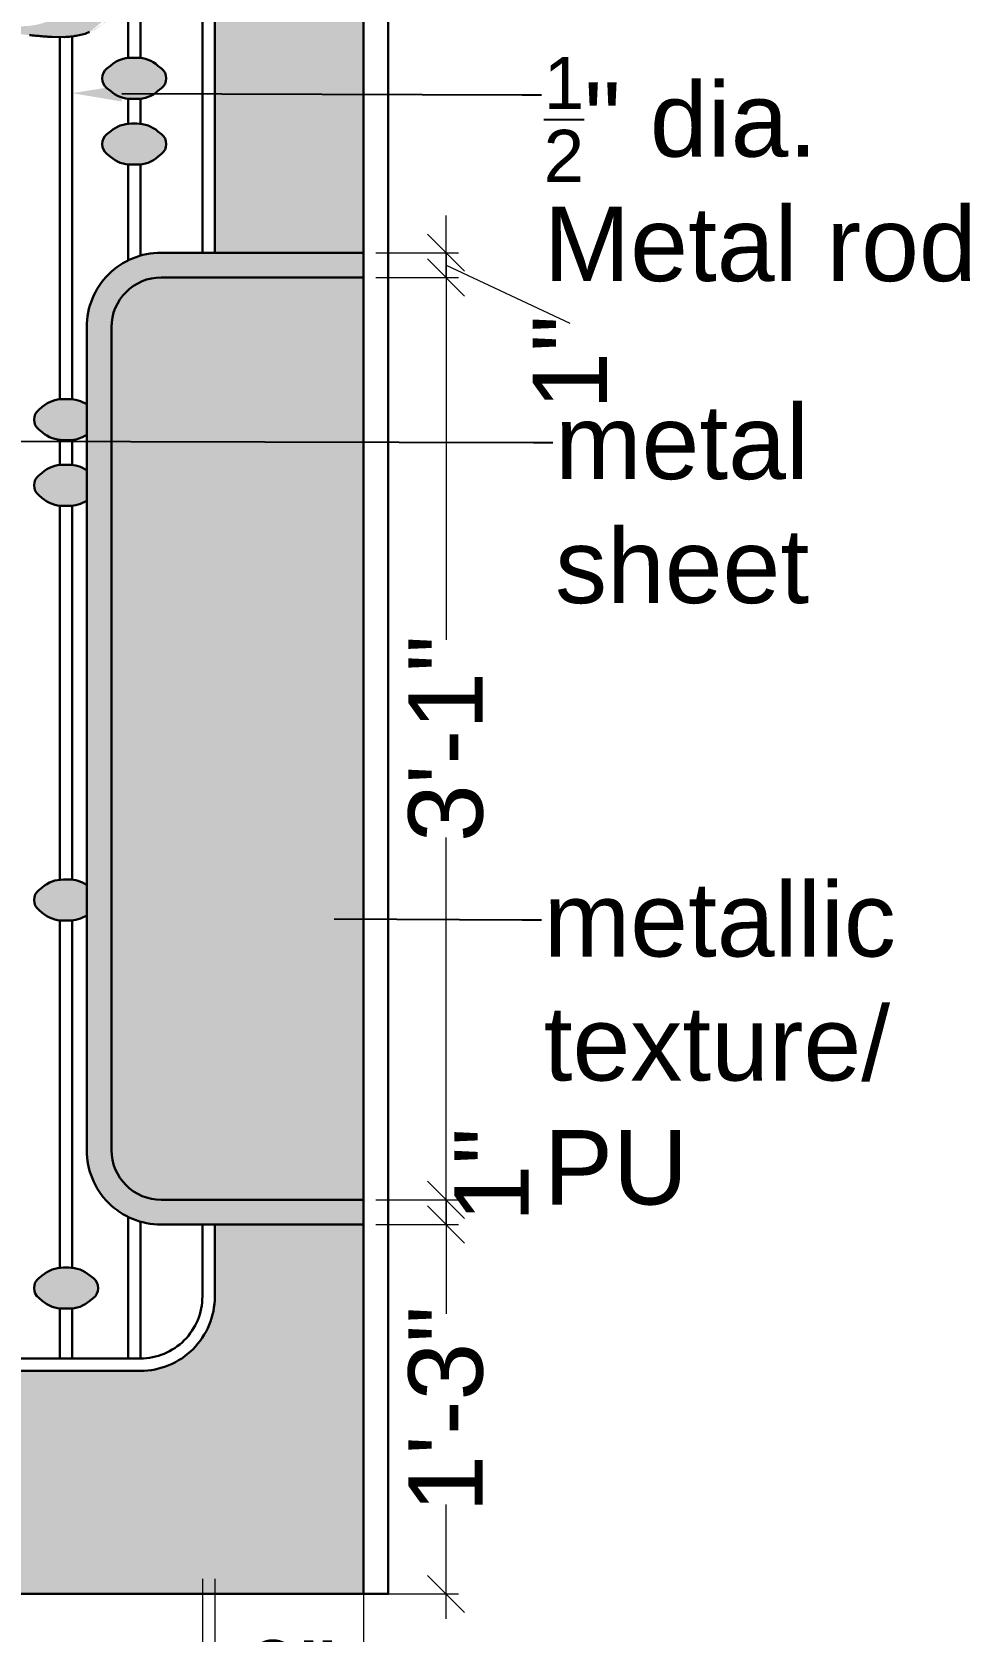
# Model space of a CAD drawing. Header units: millimetres. Extents: x 35877 to 3066687, y -650199 to -40525.
# Drawn here: x 147954.4 to 147992.2, y -180549.3 to -180484.8 of the extents above; entities that cross this region are included whole.
import ezdxf
from ezdxf import colors
from ezdxf.entities.mleader import LeaderData, LeaderLine
from ezdxf.math import Vec2, Vec3

# ---------------------------------------------------------------- set-up
doc = ezdxf.new("R2010")
doc.units = ezdxf.units.MM
doc.header["$MEASUREMENT"] = 0
doc.header["$PDMODE"] = 35
doc.linetypes.add('DASHED', pattern=[0.75, 0.5, -0.25])
doc.layers.get('Defpoints').update_dxf_attribs({"color": 220})
for name, color, linetype, lineweight in [('dim05', 1, 'Continuous', 13), ('Elevation 4.5', 206, 'Continuous', 5), ('FURNITURE', 32, 'Continuous', 9), ('furniture dimensions', 1, 'DASHED', 0), ('LABALLING', 1, 'Continuous', 25), ('wall', 7, 'Continuous', 30)]:
    doc.layers.add(name, color=color, linetype=linetype, lineweight=lineweight)
doc.styles.add('Arial', font='arial.ttf')
doc.styles.get("Standard").update_dxf_attribs({"font": 'arial.ttf', "height": 6})
doc.dimstyles.new('Archana', dxfattribs={"dimtxt": 2, "dimasz": 0.5, "dimexe": 0.5, "dimexo": 0.5, "dimgap": 0, "dimtad": 0, "dimzin": 0, "dimdsep": 46, "dimlunit": 4, "dimtxsty": 'Arial', "dimblk": 'OBLIQUE', "dimcen": 0, "dimdle": 1, "dimclrd": 256, "dimclre": 256, "dimclrt": 256, "dimadec": 0, "dimazin": 0, "dimtfac": 1, "dimtofl": 0, "dimtmove": 1, "dimatfit": 1, "dimldrblk": 'OBLIQUE', "dimfxl": 1, "dimfxlon": 1, "dimtolj": 1, "dimtzin": 0, "dimlwd": -1, "dimlwe": -1, "dimarcsym": 0})

# ---------------------------------------------------------------- blocks, each defined once
blk = doc.blocks.new('_Oblique')
at = {"layer": 'wall', "color": 0, "lineweight": -2}
blk.add_line((-0.5, -0.5), (0.5, 0.5), dxfattribs=at)
blk = doc.blocks.new('*D311')
at = {"layer": 'Defpoints', "color": 0, "linetype": 'Continuous', "lineweight": 0, "transparency": 16777216}
for p in [(147961.775, -180532.913), (147967.774, -180532.913), (147961.775, -180551.204)]:
    blk.add_point(p, dxfattribs=at)
at = {"layer": 'furniture dimensions', "color": 5, "linetype": 'Continuous', "transparency": 16777216}
for p, q in [((147961.775, -180547.204), (147961.775, -180551.704)), ((147960.775, -180551.204), (147963.042, -180551.204)), ((147968.774, -180551.204), (147966.506, -180551.204))]:
    blk.add_line(p, q, dxfattribs=at)
at = {"layer": 'furniture dimensions', "color": 5, "linetype": 'ByBlock', "transparency": 16777216}
blk.add_line((147967.774, -180547.204), (147967.774, -180551.704), dxfattribs=at)
at = {"layer": 'furniture dimensions', "color": 5, "linetype": 'Continuous', "transparency": 16777216, "xscale": 1.5, "yscale": 1.5, "zscale": 1.5, "rotation": 180}
blk.add_blockref('_Oblique', (147961.775, -180551.204), dxfattribs=at)
at = {"layer": 'furniture dimensions', "color": 5, "linetype": 'Continuous', "transparency": 16777216, "xscale": 1.5, "yscale": 1.5, "zscale": 1.5}
blk.add_blockref('_Oblique', (147967.774, -180551.204), dxfattribs=at)
at = {"layer": 'furniture dimensions', "linetype": 'Continuous', "lineweight": 0, "transparency": 16777216, "insert": (147964.774, -180551.204), "char_height": 3, "attachment_point": 5, "style": 'Arial'}
blk.add_mtext('\\A1;6"', dxfattribs=at)
blk = doc.blocks.new('*D312')
at = {"layer": 'Defpoints', "color": 0, "linetype": 'Continuous', "lineweight": 0, "transparency": 16777216}
for p in [(147961.275, -180532.913), (147961.775, -180532.913), (147961.275, -180551.204)]:
    blk.add_point(p, dxfattribs=at)
at = {"layer": 'furniture dimensions', "color": 5, "linetype": 'Continuous', "transparency": 16777216}
for p, q in [((147961.275, -180547.204), (147961.275, -180551.704)), ((147961.275, -180551.204), (147959.775, -180551.204)), ((147961.775, -180551.204), (147961.275, -180551.204)), ((147961.525, -180551.204), (147963.03, -180556.222)), ((147961.775, -180551.204), (147963.275, -180551.204))]:
    blk.add_line(p, q, dxfattribs=at)
at = {"layer": 'furniture dimensions', "color": 5, "linetype": 'ByBlock', "transparency": 16777216}
blk.add_line((147961.775, -180547.204), (147961.775, -180551.704), dxfattribs=at)
at = {"layer": 'furniture dimensions', "color": 5, "linetype": 'Continuous', "transparency": 16777216, "xscale": 1.5, "yscale": 1.5, "zscale": 1.5}
blk.add_blockref('_Oblique', (147961.275, -180551.204), dxfattribs=at)
at = {"layer": 'furniture dimensions', "color": 5, "linetype": 'Continuous', "transparency": 16777216, "xscale": 1.5, "yscale": 1.5, "zscale": 1.5, "rotation": 180}
blk.add_blockref('_Oblique', (147961.775, -180551.204), dxfattribs=at)
at = {"layer": 'furniture dimensions', "linetype": 'Continuous', "lineweight": 0, "transparency": 16777216, "insert": (147964.613, -180556.222), "char_height": 3, "attachment_point": 5, "style": 'Arial'}
blk.add_mtext('\\A1;1"', dxfattribs=at)
blk = doc.blocks.new('*D316')
at = {"layer": 'Defpoints', "color": 0, "linetype": 'Continuous', "lineweight": 0, "transparency": 16777216}
for p in [(147967.774, -180532.913), (147967.774, -180547.812), (147971.102, -180547.812)]:
    blk.add_point(p, dxfattribs=at)
at = {"layer": 'furniture dimensions', "color": 5, "linetype": 'Continuous', "transparency": 16777216}
for p, q in [((147971.102, -180531.913), (147971.102, -180536.517)), ((147971.102, -180548.812), (147971.102, -180544.209)), ((147968.274, -180547.812), (147971.602, -180547.812))]:
    blk.add_line(p, q, dxfattribs=at)
at = {"layer": 'furniture dimensions', "color": 5, "linetype": 'ByBlock', "transparency": 16777216}
blk.add_line((147968.274, -180532.913), (147971.602, -180532.913), dxfattribs=at)
at = {"layer": 'furniture dimensions', "color": 5, "linetype": 'Continuous', "transparency": 16777216, "xscale": 1.5, "yscale": 1.5, "zscale": 1.5}
for p, rotation in [((147971.102, -180532.913), 90), ((147971.102, -180547.812), 270)]:
    blk.add_blockref('_Oblique', p, dxfattribs=dict(at, rotation=rotation))
at = {"layer": 'furniture dimensions', "linetype": 'Continuous', "lineweight": 0, "transparency": 16777216, "insert": (147971.102, -180540.363), "char_height": 3, "attachment_point": 5, "rotation": 90, "style": 'Arial'}
blk.add_mtext('\\A1;1\'-3"', dxfattribs=at)
blk = doc.blocks.new('*D317')
at = {"layer": 'Defpoints', "color": 0, "linetype": 'Continuous', "lineweight": 0, "transparency": 16777216}
for p in [(147967.775, -180531.913), (147971.102, -180531.913), (147967.774, -180532.913)]:
    blk.add_point(p, dxfattribs=at)
at = {"layer": 'furniture dimensions', "color": 5, "linetype": 'Continuous', "transparency": 16777216}
for p, q in [((147971.102, -180531.913), (147971.102, -180530.413)), ((147968.275, -180531.913), (147971.602, -180531.913)), ((147971.102, -180532.913), (147971.102, -180534.413))]:
    blk.add_line(p, q, dxfattribs=at)
at = {"layer": 'furniture dimensions', "color": 5, "linetype": 'ByBlock', "transparency": 16777216}
blk.add_line((147968.274, -180532.913), (147971.602, -180532.913), dxfattribs=at)
at = {"layer": 'furniture dimensions', "color": 5, "linetype": 'Continuous', "transparency": 16777216, "xscale": 1.5, "yscale": 1.5, "zscale": 1.5}
for p, rotation in [((147971.102, -180531.913), 270), ((147971.102, -180532.913), 90)]:
    blk.add_blockref('_Oblique', p, dxfattribs=dict(at, rotation=rotation))
at = {"layer": 'furniture dimensions', "linetype": 'Continuous', "lineweight": 0, "transparency": 16777216, "insert": (147972.933, -180530.913), "char_height": 3, "attachment_point": 5, "rotation": 90, "style": 'Arial'}
blk.add_mtext('\\A1;1"', dxfattribs=at)
blk = doc.blocks.new('*D318')
at = {"layer": 'Defpoints', "color": 0, "linetype": 'Continuous', "lineweight": 0, "transparency": 16777216}
for p in [(147967.77, -180494.714), (147971.102, -180494.714), (147967.773, -180531.913)]:
    blk.add_point(p, dxfattribs=at)
at = {"layer": 'furniture dimensions', "color": 5, "linetype": 'Continuous', "transparency": 16777216}
for p, q in [((147971.102, -180493.714), (147971.102, -180509.327)), ((147968.27, -180494.714), (147971.602, -180494.714)), ((147971.102, -180532.913), (147971.102, -180517.3))]:
    blk.add_line(p, q, dxfattribs=at)
at = {"layer": 'furniture dimensions', "color": 5, "linetype": 'ByBlock', "transparency": 16777216}
blk.add_line((147968.273, -180531.913), (147971.602, -180531.913), dxfattribs=at)
at = {"layer": 'furniture dimensions', "color": 5, "linetype": 'Continuous', "transparency": 16777216, "xscale": 1.5, "yscale": 1.5, "zscale": 1.5}
for p, rotation in [((147971.102, -180494.714), 90), ((147971.102, -180531.913), 270)]:
    blk.add_blockref('_Oblique', p, dxfattribs=dict(at, rotation=rotation))
at = {"layer": 'furniture dimensions', "linetype": 'Continuous', "lineweight": 0, "transparency": 16777216, "insert": (147971.102, -180513.313), "char_height": 3, "attachment_point": 5, "rotation": 90, "style": 'Arial'}
blk.add_mtext('\\A1;3\'-1"', dxfattribs=at)
blk = doc.blocks.new('*D319')
at = {"layer": 'Defpoints', "color": 0, "linetype": 'Continuous', "lineweight": 0, "transparency": 16777216}
for p in [(147967.77, -180493.714), (147971.102, -180493.714), (147967.77, -180494.714)]:
    blk.add_point(p, dxfattribs=at)
at = {"layer": 'furniture dimensions', "color": 5, "linetype": 'Continuous', "transparency": 16777216}
for p, q in [((147971.102, -180493.714), (147971.102, -180492.214)), ((147968.27, -180493.714), (147971.602, -180493.714)), ((147971.102, -180494.714), (147971.102, -180493.714)), ((147971.102, -180494.214), (147976.102, -180496.557)), ((147971.102, -180494.714), (147971.102, -180496.214))]:
    blk.add_line(p, q, dxfattribs=at)
at = {"layer": 'furniture dimensions', "color": 5, "linetype": 'ByBlock', "transparency": 16777216}
blk.add_line((147968.27, -180494.714), (147971.602, -180494.714), dxfattribs=at)
at = {"layer": 'furniture dimensions', "color": 5, "linetype": 'Continuous', "transparency": 16777216, "xscale": 1.5, "yscale": 1.5, "zscale": 1.5}
for p, rotation in [((147971.102, -180493.714), 270), ((147971.102, -180494.714), 90)]:
    blk.add_blockref('_Oblique', p, dxfattribs=dict(at, rotation=rotation))
at = {"layer": 'furniture dimensions', "linetype": 'Continuous', "lineweight": 0, "transparency": 16777216, "insert": (147976.102, -180498.14), "char_height": 3, "attachment_point": 5, "rotation": 90, "style": 'Arial'}
blk.add_mtext('\\A1;1"', dxfattribs=at)

msp = doc.modelspace()

# ---------------------------------------------------------------- hatches: boundary and pattern name
at = {"layer": 'dim05', "lineweight": 0, "true_color": 0xa47149, "transparency": 33554630}
h = msp.add_hatch(color=35, dxfattribs=at)
h.dxf.hatch_style = 1
h.paths.add_polyline_path([(147967.767, -180455.853), (147921.775, -180455.853), (147921.783, -180547.812), (147967.775, -180547.812), (147967.774, -180532.913), (147961.775, -180532.913), (147961.775, -180535.812, -0.414214), (147958.775, -180538.812), (147930.777, -180538.812, -0.414214), (147927.777, -180535.812), (147927.777, -180466.818, -0.414214), (147930.777, -180463.818), (147958.775, -180463.818, -0.414214), (147961.775, -180466.818), (147961.775, -180493.714), (147967.77, -180493.714)])
h = msp.add_hatch(color=35, dxfattribs=at)
h.dxf.hatch_style = 1
h.paths.add_polyline_path([(147967.77, -180493.714), (147959.608, -180493.714, 0.414214), (147956.608, -180496.714), (147956.608, -180529.913, 0.414214), (147959.608, -180532.913), (147967.774, -180532.913), (147967.773, -180531.913), (147959.608, -180531.913, -0.414214), (147957.608, -180529.913), (147957.608, -180496.714, -0.414214), (147959.608, -180494.714), (147967.77, -180494.714)])
h = msp.add_hatch(color=35, dxfattribs=at)
h.dxf.hatch_style = 1
h.paths.add_polyline_path([(147967.77, -180494.714), (147959.608, -180494.714, 0.414214), (147957.608, -180496.714), (147957.608, -180529.913, 0.414214), (147959.608, -180531.913), (147967.773, -180531.913)])
at = {"layer": 'Elevation 4.5', "lineweight": 0, "true_color": 0x000000, "transparency": 33554628}
h = msp.add_hatch(color=18, dxfattribs=at)
h.dxf.hatch_style = 1
edge = h.paths.add_edge_path()
edge.add_arc((147974.849, -180493.213), 22.713, 507.18852, 507.83828, ccw=False)
edge.add_arc((147969.569, -180489.809), 16.43, 506.36276, 507.18852, ccw=False)
edge.add_arc((147970.548, -180490.46), 17.606, 505.7127, 506.36268, ccw=False)
edge.add_arc((147956.559, -180480.922), 0.675, 498.83106, 505.7127, ccw=False)
edge.add_arc((147956.956, -180481.269), 1.202, 484.00797, 498.83106, ccw=False)
edge.add_arc((147956.934, -180481.237), 1.163, 468.82012, 484.00797, ccw=False)
edge.add_arc((147956.897, -180481.128), 1.048, 452.7846, 468.82001, ccw=False)
edge.add_arc((147956.883, -180480.842), 0.762, 432.43002, 452.7846, ccw=False)
edge.add_arc((147956.724, -180481.345), 1.29, 425.01577, 432.43002, ccw=False)
edge.add_arc((147956.16, -180482.555), 2.624, 420.65779, 425.01577, ccw=False)
edge.add_arc((147955.553, -180483.635), 3.864, 417.0816, 420.65779, ccw=False)
edge.add_arc((147952.97, -180487.624), 8.615, 415.11795, 417.0816, ccw=False)
edge.add_arc((147925.492, -180527.04), 56.664, 414.95139, 415.11795, ccw=False)
edge.add_arc((147938.972, -180507.824), 33.191, 414.70247, 414.95139, ccw=False)
edge.add_arc((147918.354, -180536.946), 68.873, 414.59988, 414.70247, ccw=False)
edge.add_arc((147958.104, -180481.013), 0.254, 409.23396, 414.59988, ccw=False)
edge.add_arc((147958.258, -180480.833), 0.0172, 298.20864, 409.23396, ccw=False)
edge.add_arc((147957.58, -180479.568), 1.452, 293.39256, 298.20864, ccw=False)
edge.add_arc((147957.509, -180479.404), 1.632, 287.9266, 293.39256, ccw=False)
edge.add_arc((147957.344, -180478.895), 2.167, 283.50765, 287.9266, ccw=False)
edge.add_line((147957.85, -180481.002), (147957.666, -180481.046))
edge.add_line((147957.666, -180481.046), (147957.675, -180481.201))
edge.add_arc((147958.427, -180481.157), 0.753, 183.34154, 189.81323)
edge.add_arc((147963.119, -180480.345), 5.515, 189.81323, 191.30457)
edge.add_arc((147963.769, -180480.215), 6.178, 191.30451, 192.83883)
edge.add_arc((147964.021, -180480.158), 6.436, 192.83879, 194.32781)
edge.add_arc((147946.105, -180484.734), 12.055, 372.79594, 374.32781, ccw=False)
edge.add_arc((147953.968, -180482.948), 3.992, 369.30302, 372.79594, ccw=False)
edge.add_arc((147954.581, -180482.848), 3.371, 365.43492, 369.30295, ccw=False)
edge.add_arc((147951.43, -180483.147), 6.536, 363.07768, 365.43492, ccw=False)
edge.add_arc((147955.354, -180482.937), 2.606, 348.21303, 363.07768, ccw=False)
edge.add_arc((147956.149, -180483.103), 1.794, 328.54144, 348.21303, ccw=False)
edge.add_arc((147956.214, -180483.142), 1.717, 308.37567, 328.54144, ccw=False)
edge.add_arc((147955.887, -180482.729), 2.244, 291.87328, 308.37567, ccw=False)
edge.add_line((147956.723, -180484.812), (147956.544, -180484.884))
edge.add_line((147956.544, -180484.884), (147956.185, -180484.966))
edge.add_arc((147955.89, -180483.426), 1.567, 277.56565, 280.84666, ccw=False)
edge.add_arc((147955.347, -180479.338), 5.692, 276.30901, 277.56565, ccw=False)
edge.add_arc((147955.286, -180478.782), 6.251, 275.06563, 276.30901, ccw=False)
edge.add_arc((147955.416, -180480.253), 4.774, 273.54376, 275.06563, ccw=False)
edge.add_line((147955.711, -180485.018), (147955.204, -180485.002))
edge.add_line((147955.204, -180485.002), (147955.078, -180485.002))
edge.add_arc((147955.078, -180483.954), 1.049, 265.59735, 270, ccw=False)
edge.add_arc((147957.253, -180455.713), 29.373, 265.20293, 265.59735, ccw=False)
edge.add_arc((147957.049, -180458.14), 26.937, 264.68974, 265.20285, ccw=False)
edge.add_arc((147958.03, -180447.586), 37.537, 264.28949, 264.68968, ccw=False)
edge.add_arc((147952.322, -180504.666), 19.828, 444.28949, 445.08155)
edge.add_arc((147952.241, -180505.603), 20.768, 445.08151, 445.84651)
edge.add_arc((147952.405, -180503.345), 18.504, 445.84648, 446.60254)
edge.add_arc((147953.315, -180488.025), 3.157, 446.60254, 449.39965)
edge.add_arc((147953.432, -180476.896), 7.972, 268.96302, 269.39965, ccw=False)
edge.add_line((147953.287, -180484.867), (147952.577, -180484.831))
edge.add_arc((147936.453, -180467.523), 23.655, 312.97168, 316.05955)
edge.add_arc((147941.945, -180472.838), 16.012, 316.11651, 317.10322)
edge.add_arc((147950.84, -180481.103), 3.87, 317.10322, 319.93677)
edge.add_arc((148029.419, -180547.186), 98.802, 499.84832, 499.93677, ccw=False)
edge.add_arc((148016.208, -180536.041), 81.518, 499.7443, 499.84825, ccw=False)
edge.add_arc((148012.916, -180533.254), 77.205, 499.65462, 499.74425, ccw=False)
edge.add_arc((147958.578, -180487.098), 5.91, 499.05554, 499.65462, ccw=False)
edge.add_arc((147948.24, -180478.129), 7.777, 319.05554, 322.77729)
edge.add_arc((147934.907, -180468), 24.521, 322.77729, 324.3586)
edge.add_arc((147933.014, -180466.643), 26.85, 324.3586, 325.91326)
edge.add_arc((147938.529, -180470.375), 20.191, 325.91326, 327.83828)
edge = h.paths.add_edge_path(flags=16)
edge.add_arc((147956.971, -180480.682), 0.232, 320.05653, 335.50465)
edge.add_arc((147957.023, -180480.706), 0.175, 335.50465, 368.70961)
edge.add_arc((147957.033, -180480.704), 0.166, 368.70961, 403.30219)
edge.add_arc((147957.07, -180480.669), 0.114, 403.30219, 446.9972)
edge.add_arc((147957.071, -180480.655), 0.101, 446.9972, 494.99999)
edge.add_arc((147957.068, -180480.652), 0.0957, 494.99997, 528.67412)
edge.add_arc((147957.227, -180480.684), 0.259, 528.67412, 544.70662)
edge.add_arc((147957.241, -180480.683), 0.272, 184.70662, 200.39287)
edge.add_arc((147957.106, -180480.733), 0.129, 200.39287, 227.85535)
edge.add_arc((147957.116, -180480.722), 0.143, 227.85535, 249.44083)
edge.add_arc((147957.09, -180480.792), 0.0683, 249.44083, 287.01666)
edge.add_arc((147957.085, -180480.777), 0.0838, 287.01666, 320.05653)
edge = h.paths.add_edge_path(flags=16)
edge.add_arc((147956.003, -180482.092), 0.322, 416.48854, 435.45402)
edge.add_arc((147955.959, -180482.263), 0.5, 435.45402, 449.11678)
edge.add_arc((147955.958, -180482.301), 0.537, 449.11678, 462.30358)
edge.add_arc((147955.942, -180482.229), 0.464, 462.30358, 477.02902)
edge.add_arc((147956.014, -180482.371), 0.622, 477.02902, 488.85253)
edge.add_arc((147956.126, -180482.509), 0.801, 488.85253, 498.64147)
edge.add_arc((147957.778, -180483.963), 3.001, 498.64147, 502.77508)
edge.add_arc((148009.235, -180523.057), 67.625, 502.77508, 503.20571)
edge.add_arc((147920.642, -180456.795), 43.008, 322.36235, 323.20571, ccw=False)
edge.add_arc((147948.853, -180478.55), 7.382, 319.25591, 322.36235, ccw=False)
edge.add_arc((147949.955, -180479.499), 5.928, 315.67016, 319.25591, ccw=False)
edge.add_arc((147939.453, -180469.24), 20.61, 314.25199, 315.67016, ccw=False)
edge.add_arc((147966.779, -180497.288), 18.549, 494.25199, 495.13273)
edge.add_arc((147957.37, -180487.923), 5.274, 495.13273, 497.37914)
edge.add_arc((147959.151, -180489.562), 7.694, 497.37914, 498.5497)
edge.add_arc((147953.4, -180484.483), 0.0212, 498.5497, 572.61788)
edge.add_arc((147953.487, -180484.426), 0.125, 212.61788, 264.11514)
edge.add_arc((147954.017, -180479.284), 5.295, 264.11514, 267.59679)
edge.add_arc((147953.964, -180480.567), 4.011, 267.59679, 272.66271)
edge.add_arc((147954.025, -180481.882), 2.695, 272.66271, 279.48802)
edge.add_arc((147953.969, -180481.547), 3.034, 279.48802, 294.18755)
edge.add_arc((147954.258, -180482.191), 2.328, 294.18755, 312.11259)
edge.add_arc((147954.456, -180482.41), 2.033, 312.11259, 331.43659)
edge.add_arc((147954.637, -180482.509), 1.827, 331.43651, 352.37921)
edge.add_arc((147955.036, -180482.562), 1.425, 352.37921, 363.83927)
edge.add_arc((147955.149, -180482.554), 1.311, 363.83927, 376.03421)
edge.add_arc((147955.405, -180482.481), 1.045, 376.03421, 389.58284)
edge.add_arc((147955.951, -180482.171), 0.417, 389.58284, 416.48854)
h = msp.add_hatch(color=18, dxfattribs=at)
h.dxf.hatch_style = 1
h.paths.add_polyline_path([(147959.818, -180486.677, 0.233569), (147959.628, -180486.277), (147959.483, -180486.162, 0.186647), (147958.633, -180485.846), (147958.417, -180485.846, 0.186647), (147957.567, -180486.162), (147957.422, -180486.277, 0.229438), (147957.232, -180486.669, 0.233569), (147957.422, -180487.069), (147957.567, -180487.183, 0.186647), (147958.417, -180487.5), (147958.633, -180487.5, 0.186647), (147959.483, -180487.183), (147959.628, -180487.069, 0.229438)])
h = msp.add_hatch(color=18, dxfattribs=at)
h.dxf.hatch_style = 1
h.paths.add_polyline_path([(147959.818, -180489.331, 0.233569), (147959.628, -180488.931), (147959.483, -180488.816, 0.186647), (147958.633, -180488.5), (147958.417, -180488.5, 0.186647), (147957.567, -180488.816), (147957.422, -180488.931, 0.229438), (147957.232, -180489.323, 0.233569), (147957.422, -180489.723), (147957.567, -180489.837, 0.186647), (147958.417, -180490.154), (147958.633, -180490.154, 0.186647), (147959.483, -180489.837), (147959.628, -180489.723, 0.229438)])
h = msp.add_hatch(color=18, dxfattribs=at)
h.dxf.hatch_style = 1
h.paths.add_polyline_path([(147956.608, -180499.836, 0.154034), (147955.884, -180499.617), (147955.667, -180499.617, 0.186647), (147954.817, -180499.934), (147954.673, -180500.048, 0.229438), (147954.483, -180500.44, 0.233569), (147954.673, -180500.84), (147954.817, -180500.955, 0.186647), (147955.667, -180501.271), (147955.884, -180501.271, 0.154034), (147956.608, -180501.053)])
h = msp.add_hatch(color=18, dxfattribs=at)
h.dxf.hatch_style = 1
h.paths.add_polyline_path([(147956.608, -180502.482, 0.154034), (147955.884, -180502.263), (147955.667, -180502.263, 0.186647), (147954.817, -180502.58), (147954.673, -180502.694, 0.229438), (147954.483, -180503.087, 0.233569), (147954.673, -180503.487), (147954.817, -180503.601, 0.186647), (147955.667, -180503.918), (147955.884, -180503.918, 0.154034), (147956.608, -180503.699)])
h = msp.add_hatch(color=18, dxfattribs=at)
h.dxf.hatch_style = 1
h.paths.add_polyline_path([(147956.608, -180519.217, 0.154034), (147955.884, -180518.998), (147955.667, -180518.998, 0.186647), (147954.817, -180519.315), (147954.673, -180519.429, 0.229438), (147954.483, -180519.821, 0.233569), (147954.673, -180520.222), (147954.817, -180520.336, 0.186647), (147955.667, -180520.652), (147955.884, -180520.652, 0.154034), (147956.608, -180520.434)])
h = msp.add_hatch(color=18, dxfattribs=at)
h.dxf.hatch_style = 1
h.paths.add_polyline_path([(147957.069, -180535.488, 0.233569), (147956.879, -180535.088), (147956.734, -180534.973, 0.186647), (147955.884, -180534.657), (147955.667, -180534.657, 0.186647), (147954.817, -180534.973), (147954.673, -180535.088, 0.229438), (147954.483, -180535.48, 0.233569), (147954.673, -180535.88), (147954.817, -180535.994, 0.186647), (147955.667, -180536.311), (147955.884, -180536.311, 0.186647), (147956.734, -180535.994), (147956.879, -180535.88, 0.229438)])

# ---------------------------------------------------------------- linework, layer by layer
at = {"layer": 'Elevation 4.5', "color": 18, "lineweight": 30, "true_color": 0x000000, "transparency": 33554687}
for p, q in [((147968.775, -180547.812), (147968.767, -180454.853)), ((147958.275, -180472.047), (147958.275, -180485.86)), ((147958.775, -180472.065), (147958.775, -180485.86)), ((147955.204, -180485.002), (147955.078, -180485.002)), ((147955.711, -180485.018), (147955.204, -180485.002)), ((147955.525, -180485.012), (147955.525, -180499.623)), ((147956.025, -180484.989), (147956.025, -180499.623)), ((147956.544, -180484.884), (147956.185, -180484.966)), ((147956.723, -180484.812), (147956.544, -180484.884)), ((147958.275, -180487.501), (147958.275, -180488.514)), ((147958.775, -180487.501), (147958.775, -180488.514)), ((147958.275, -180490.156), (147958.275, -180494.026)), ((147958.775, -180490.156), (147958.775, -180493.831)), ((147955.525, -180501.265), (147955.525, -180502.277)), ((147956.025, -180501.265), (147956.025, -180502.277)), ((147955.525, -180503.919), (147955.525, -180519.005)), ((147956.025, -180503.919), (147956.025, -180519.005)), ((147955.525, -180520.646), (147955.525, -180534.657)), ((147956.025, -180520.646), (147956.025, -180534.657)), ((147958.275, -180532.601), (147958.275, -180538.299)), ((147958.775, -180532.795), (147958.775, -180538.312)), ((147955.525, -180536.298), (147955.525, -180538.299)), ((147956.025, -180536.298), (147956.025, -180538.312))]:
    msp.add_line(p, q, dxfattribs=at)
msp.add_lwpolyline([(147968.767, -180454.853), (147920.775, -180454.853), (147920.783, -180547.812), (147968.775, -180547.812)], close=True, dxfattribs=at)
for points in [[(147961.275, -180493.714), (147961.275, -180466.818, 0.414214), (147958.775, -180464.318), (147930.777, -180464.318, 0.414214), (147928.277, -180466.818), (147928.277, -180535.812, 0.414214), (147930.777, -180538.312), (147958.775, -180538.312, 0.414214), (147961.275, -180535.812), (147961.275, -180532.913)], [(147956.608, -180501.053, -0.154034), (147955.884, -180501.271), (147955.667, -180501.271, -0.186647), (147954.817, -180500.955), (147954.673, -180500.84, -0.229438), (147954.483, -180500.448), (147954.483, -180500.44, -0.229438), (147954.673, -180500.048), (147954.817, -180499.934, -0.186647), (147955.667, -180499.617), (147955.884, -180499.617, -0.154034), (147956.608, -180499.836)], [(147956.608, -180503.707, -0.154034), (147955.884, -180503.925), (147955.667, -180503.925, -0.186647), (147954.817, -180503.609), (147954.673, -180503.495, -0.229438), (147954.483, -180503.102), (147954.483, -180503.094, -0.229438), (147954.673, -180502.702), (147954.817, -180502.588, -0.186647), (147955.667, -180502.271), (147955.884, -180502.271, -0.154034), (147956.608, -180502.49)], [(147956.608, -180520.434, -0.154034), (147955.884, -180520.652), (147955.667, -180520.652, -0.186647), (147954.817, -180520.336), (147954.673, -180520.222, -0.229438), (147954.483, -180519.829), (147954.483, -180519.821, -0.229438), (147954.673, -180519.429), (147954.817, -180519.315, -0.186647), (147955.667, -180518.998), (147955.884, -180518.998, -0.154034), (147956.608, -180519.217)]]:
    msp.add_lwpolyline(points, format="xyb", dxfattribs=at)
for points in [[(147959.818, -180486.677), (147959.818, -180486.685, -0.229438), (147959.628, -180487.077), (147959.483, -180487.191, -0.186647), (147958.633, -180487.508), (147958.417, -180487.508, -0.186647), (147957.567, -180487.191), (147957.422, -180487.077, -0.229438), (147957.232, -180486.685), (147957.232, -180486.677, -0.229438), (147957.422, -180486.284), (147957.567, -180486.17, -0.186647), (147958.417, -180485.854), (147958.633, -180485.854, -0.186647), (147959.483, -180486.17), (147959.628, -180486.284, -0.229438)], [(147959.818, -180489.331), (147959.818, -180489.339, -0.229438), (147959.628, -180489.731), (147959.483, -180489.845, -0.186647), (147958.633, -180490.162), (147958.417, -180490.162, -0.186647), (147957.567, -180489.845), (147957.422, -180489.731, -0.229438), (147957.232, -180489.339), (147957.232, -180489.331, -0.229438), (147957.422, -180488.938), (147957.567, -180488.824, -0.186647), (147958.417, -180488.508), (147958.633, -180488.508, -0.186647), (147959.483, -180488.824), (147959.628, -180488.938, -0.229438)], [(147957.068, -180535.474), (147957.068, -180535.481, -0.229438), (147956.878, -180535.874), (147956.734, -180535.988, -0.186647), (147955.884, -180536.304), (147955.667, -180536.304, -0.186647), (147954.817, -180535.988), (147954.673, -180535.874, -0.229438), (147954.483, -180535.481), (147954.483, -180535.474, -0.229438), (147954.673, -180535.081), (147954.817, -180534.967, -0.186647), (147955.667, -180534.65), (147955.884, -180534.65, -0.186647), (147956.734, -180534.967), (147956.878, -180535.081, -0.229438)]]:
    msp.add_lwpolyline(points, format="xyb", close=True, dxfattribs=at)
for centre, radius, start, end in [((147958.03, -180447.586), 37.537, 264.2895, 264.68966), ((147957.049, -180458.14), 26.937, 264.68971, 265.20285), ((147957.253, -180455.713), 29.373, 265.20293, 265.59735), ((147955.078, -180483.954), 1.049, 265.59742, 269.99994), ((147955.416, -180480.253), 4.774, 273.54376, 275.06551), ((147955.286, -180478.782), 6.251, 275.06554, 276.30884), ((147955.347, -180479.338), 5.692, 276.30883, 277.56565), ((147955.89, -180483.426), 1.567, 277.56567, 280.84666)]:
    msp.add_arc(centre, radius, start, end, dxfattribs=at)
at = {"layer": 'FURNITURE', "lineweight": 30, "transparency": 33554687}
msp.add_lwpolyline([(147967.775, -180547.812), (147967.767, -180455.853), (147921.775, -180455.853), (147921.783, -180547.812)], dxfattribs=at)
for points in [[(147961.775, -180493.714), (147961.775, -180466.818, 0.414214), (147958.775, -180463.818), (147930.777, -180463.818, 0.414214), (147927.777, -180466.818), (147927.777, -180535.812, 0.414214), (147930.777, -180538.812), (147958.775, -180538.812, 0.414214), (147961.775, -180535.812), (147961.775, -180532.913)], [(147967.775, -180532.913), (147959.608, -180532.913, -0.414214), (147956.608, -180529.913), (147956.608, -180496.714, -0.414214), (147959.608, -180493.714), (147967.775, -180493.714)], [(147967.775, -180531.913), (147959.608, -180531.913, -0.414214), (147957.608, -180529.913), (147957.608, -180496.714, -0.414214), (147959.608, -180494.714), (147967.775, -180494.714)]]:
    msp.add_lwpolyline(points, format="xyb", dxfattribs=at)

# ---------------------------------------------------------------- dimensions: what is measured, and where the dimension line sits
at = {"layer": 'furniture dimensions', "color": 5, "linetype": 'Continuous', "lineweight": 0, "transparency": 33554687}
for base, p1, p2, picture, middle in [((147971.102, -180493.714), (147967.77, -180494.714), (147967.77, -180493.714), '*D319', (147976.102, -180496.557)), ((147971.102, -180531.913), (147967.774, -180532.913), (147967.775, -180531.913), '*D317', (147972.933, -180530.913))]:
    dim = msp.add_linear_dim(base=base, p1=p1, p2=p2, angle=90, dimstyle='Archana', override={"dimtxt": 3, "dimasz": 1.5, "dimdec": 0, "dimclrd": 5, "dimclre": 5, "dimfxl": 4}, dxfattribs=at)
    dim.commit()
    dim.dimension.update_dxf_attribs({"geometry": picture, "text_midpoint": middle, "dimtype": 160})
for base, p1, p2, picture, middle in [((147971.102, -180494.714), (147967.773, -180531.913), (147967.77, -180494.714), '*D318', (147971.102, -180513.313)), ((147971.102, -180547.812), (147967.774, -180532.913), (147967.774, -180547.812), '*D316', (147971.102, -180540.363))]:
    dim = msp.add_linear_dim(base=base, p1=p1, p2=p2, angle=90, dimstyle='Archana', override={"dimtxt": 3, "dimasz": 1.5, "dimdec": 0, "dimclrd": 5, "dimclre": 5, "dimfxl": 4}, dxfattribs=at)
    dim.commit()
    dim.dimension.update_dxf_attribs({"geometry": picture, "text_midpoint": middle})
for base, p1, p2, picture, middle in [((147961.274749058, -180551.203633591), (147961.774749058, -180532.913415156), (147961.274749058, -180532.913415156), '*D312', (147963.030274297, -180556.222051054)), ((147961.775, -180551.204), (147967.774, -180532.913), (147961.775, -180532.913), '*D311', (147964.774, -180551.204))]:
    dim = msp.add_linear_dim(base=base, p1=p1, p2=p2, dimstyle='Archana', override={"dimtxt": 3, "dimasz": 1.5, "dimdec": 0, "dimclrd": 5, "dimclre": 5, "dimfxl": 4}, dxfattribs=at)
    dim.commit()
    dim.dimension.update_dxf_attribs({"geometry": picture, "text_midpoint": middle})

# ---------------------------------------------------------------- leaders
at = {"layer": 'LABALLING', "lineweight": 5, "ltscale": 4, "transparency": 33554687}
ml = msp.add_multileader_mtext('Standard', dxfattribs=at)
ml.set_content('\\A1;{\\H0.7x;\\S1/2;}" dia.\\PMetal rod', color=256)
ml.set_leader_properties()
ml.build(insert=Vec2(0, 0))
ml.multileader.update_dxf_attribs({"dogleg_length": 28.276, "arrow_head_size": 2})
ctx = ml.context
ctx.base_point, ctx.char_height, ctx.arrow_head_size, ctx.landing_gap_size, ctx.plane_origin = Vec3(147974.953, -180487.344), 3, 2, 0.09, Vec3(147990.85, -180487.344)
notes = []
notes.append((ctx, [(0, (1, 1, 0), (147974.171, -180487.344), (1, 0), 0.782, [(0, [(147956.025, -180487.28)], 0, [])])]))
ctx.mtext.insert, ctx.mtext.flow_direction = Vec3(147975.043, -180485.82), 5
ml = msp.add_multileader_mtext('Standard', dxfattribs=at)
ml.set_content('\\A1;{\\H1x;metal \\Psheet}', color=256)
ml.set_leader_properties()
ml.build(insert=Vec2(0, 0))
ml.multileader.update_dxf_attribs({"dogleg_length": 28.276, "arrow_head_size": 2})
ctx = ml.context
ctx.base_point, ctx.char_height, ctx.arrow_head_size, ctx.landing_gap_size, ctx.plane_origin = Vec3(147975.412, -180501.371), 3, 2, 0.09, Vec3(147991.309, -180501.371)
notes.append((ctx, [(0, (1, 1, 0), (147974.63, -180501.371), (1, 0), 0.782, [(0, [(147946.443, -180501.306)], 0, [])])]))
ctx.mtext.insert, ctx.mtext.flow_direction = Vec3(147975.502, -180499.847), 5
ml = msp.add_multileader_mtext('Standard', dxfattribs=at)
ml.set_content('\\A1;metallic \\Ptexture/\\PPU', color=256)
ml.set_leader_properties()
ml.build(insert=Vec2(0, 0))
ml.multileader.update_dxf_attribs({"dogleg_length": 28.276, "arrow_head_size": 2})
ctx = ml.context
ctx.base_point, ctx.char_height, ctx.arrow_head_size, ctx.landing_gap_size, ctx.plane_origin = Vec3(147974.953, -180520.628), 3, 2, 0.09, Vec3(147990.85, -180520.628)
notes.append((ctx, [(0, (1, 1, 0), (147974.171, -180520.628), (1, 0), 0.782, [(0, [(147964.596, -180520.563)], 0, [])])]))
ctx.mtext.insert, ctx.mtext.flow_direction = Vec3(147975.043, -180519.102), 5
for ctx, leaders in notes:
    for number, flags, end, landing, length, lines in leaders:
        leader = LeaderData()
        leader.index, (leader.has_last_leader_line, leader.has_dogleg_vector, leader.attachment_direction) = number, flags
        leader.last_leader_point, leader.dogleg_vector, leader.dogleg_length = Vec3(end), Vec3(landing), length
        for number, points, colour, breaks in lines:
            line = LeaderLine()
            line.index, line.vertices, line.color, line.breaks = number, Vec3.list(points), colors.encode_raw_color(colour), breaks
            leader.lines.append(line)
        ctx.leaders.append(leader)

doc.saveas('drawing.dxf')
